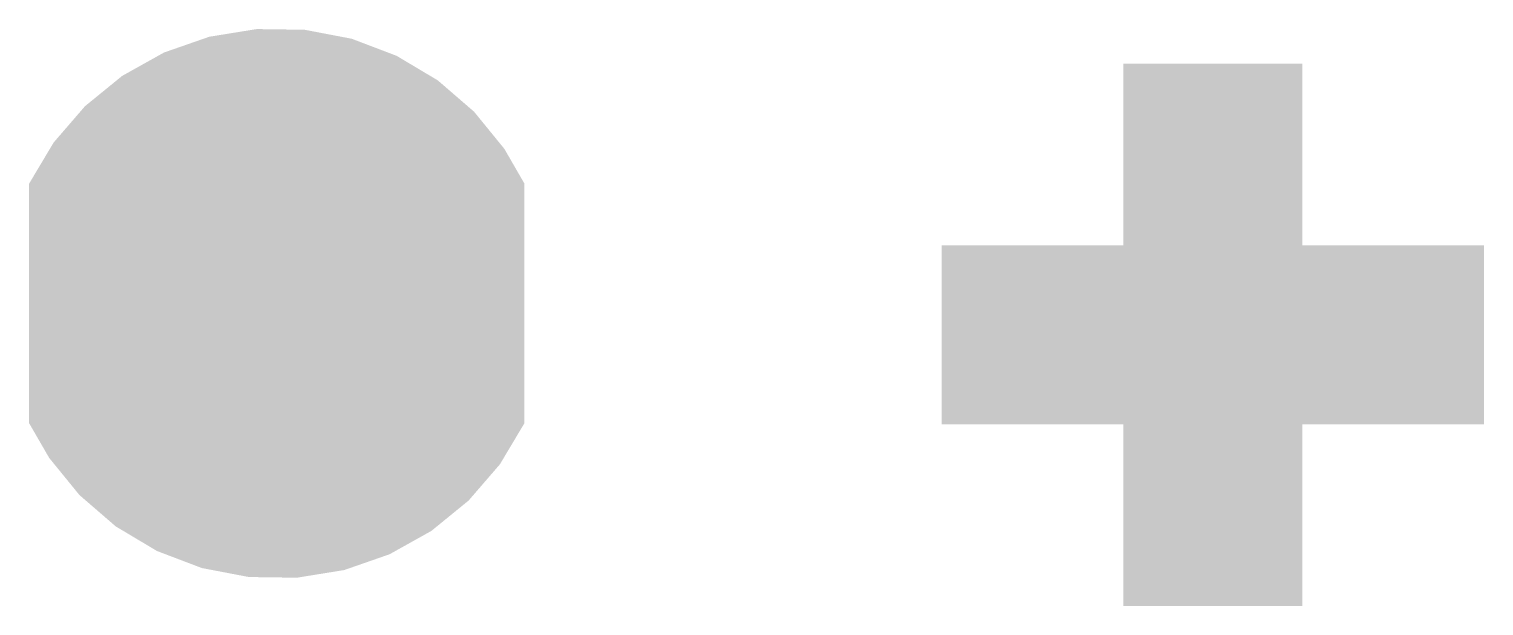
# Model space of a CAD drawing. Header units: millimetres. Extents: x 0.1 to 2.78, y 0.03 to 1.09.
import ezdxf

# ---------------------------------------------------------------- set-up
doc = ezdxf.new("R2010")
doc.units = ezdxf.units.MM
doc.layers.add('Bot_Mask', color=101, linetype='Continuous', lineweight=5)
doc.layers.add('BOT_PASTE_ART', color=6, linetype='Continuous')

# ---------------------------------------------------------------- blocks, each defined once
blk = doc.blocks.new('CUSTOM_8')
for points in [[(-0.208076, 0.463118), (-0.13521, 0.488492), (0.205128, 0.463118), (0.138404, 0.488492)], [(-0.13521, 0.488492), (-0.124486, 0.492226), (0.138404, 0.488492), (0.118856, 0.492226)], [(-0.124486, 0.492226), (-0.044796, 0.505104), (0.118856, 0.492226), (0.051436, 0.505104)], [(-0.044796, 0.505104), (-0.037084, 0.50635), (0.051436, 0.505104), (-0.037084, 0.50635)], [(-0.285368, 0.419964), (-0.218996, 0.457022), (0.283298, 0.419964), (0.221158, 0.457022)], [(-0.218996, 0.457022), (-0.208076, 0.463118), (0.221158, 0.457022), (0.205128, 0.463118)], [(-0.354, 0.364008), (-0.295524, 0.411684), (0.352392, 0.364008), (0.29718, 0.411684)], [(-0.295524, 0.411684), (-0.285368, 0.419964), (0.29718, 0.411684), (0.283298, 0.419964)], [(-0.41186, 0.297002), (-0.362796, 0.353822), (0.410508, 0.297002), (0.364186, 0.353822)], [(-0.362796, 0.353822), (-0.354, 0.364008), (0.364186, 0.353822), (0.352392, 0.364008)], [(-0.41889, 0.285216), (-0.41186, 0.297002), (0.420116, 0.285216), (0.410508, 0.297002)], [(-0.4572, 0.22098), (-0.41889, 0.285216), (0.4572, 0.22098), (0.420116, 0.285216)], [(-0.4572, -0.22098), (-0.4572, 0.22098), (0.4572, -0.22098), (0.4572, 0.22098)], [(-0.420116, -0.285192), (-0.4572, -0.22098), (0.418904, -0.285192), (0.4572, -0.22098)], [(-0.41049, -0.297002), (-0.420116, -0.285192), (0.411862, -0.297002), (0.418904, -0.285192)], [(-0.364186, -0.353822), (-0.41049, -0.297002), (0.362794, -0.353822), (0.411862, -0.297002)], [(-0.35239, -0.364008), (-0.364186, -0.353822), (0.354, -0.364008), (0.362794, -0.353822)], [(-0.29718, -0.411684), (-0.35239, -0.364008), (0.295524, -0.411684), (0.354, -0.364008)], [(-0.283296, -0.419964), (-0.29718, -0.411684), (0.28537, -0.419964), (0.295524, -0.411684)], [(-0.221158, -0.457022), (-0.283296, -0.419964), (0.218994, -0.457022), (0.28537, -0.419964)], [(-0.205126, -0.463118), (-0.221158, -0.457022), (0.208076, -0.463118), (0.218994, -0.457022)], [(-0.138404, -0.488492), (-0.205126, -0.463118), (0.135186, -0.488492), (0.208076, -0.463118)], [(-0.118854, -0.492226), (-0.138404, -0.488492), (0.12446, -0.492226), (0.135186, -0.488492)], [(-0.051434, -0.505104), (-0.118854, -0.492226), (0.044792, -0.505104), (0.12446, -0.492226)], [(0.037084, -0.50635), (-0.051434, -0.505104), (0.037084, -0.50635), (0.044792, -0.505104)]]:
    blk.add_solid(points)
blk = doc.blocks.new('CUSTOM_113')
for points in [[(-0.1651, 0.1651), (-0.1651, 0.50038), (0.1651, 0.1651), (0.1651, 0.50038)], [(-0.50038, -0.1651), (-0.50038, 0.1651), (0.50038, -0.1651), (0.50038, 0.1651)], [(-0.1651, -0.50038), (-0.1651, -0.1651), (0.1651, -0.50038), (0.1651, -0.1651)]]:
    blk.add_solid(points)

msp = doc.modelspace()

# ---------------------------------------------------------------- block references
at = {"layer": 'Bot_Mask', "linetype": 'Continuous'}
msp.add_blockref('CUSTOM_8', (0.5524, 0.5877), dxfattribs=at)
at = {"layer": 'BOT_PASTE_ART'}
msp.add_blockref('CUSTOM_113', (2.2801, 0.5297), dxfattribs=at)

doc.saveas('drawing.dxf')
